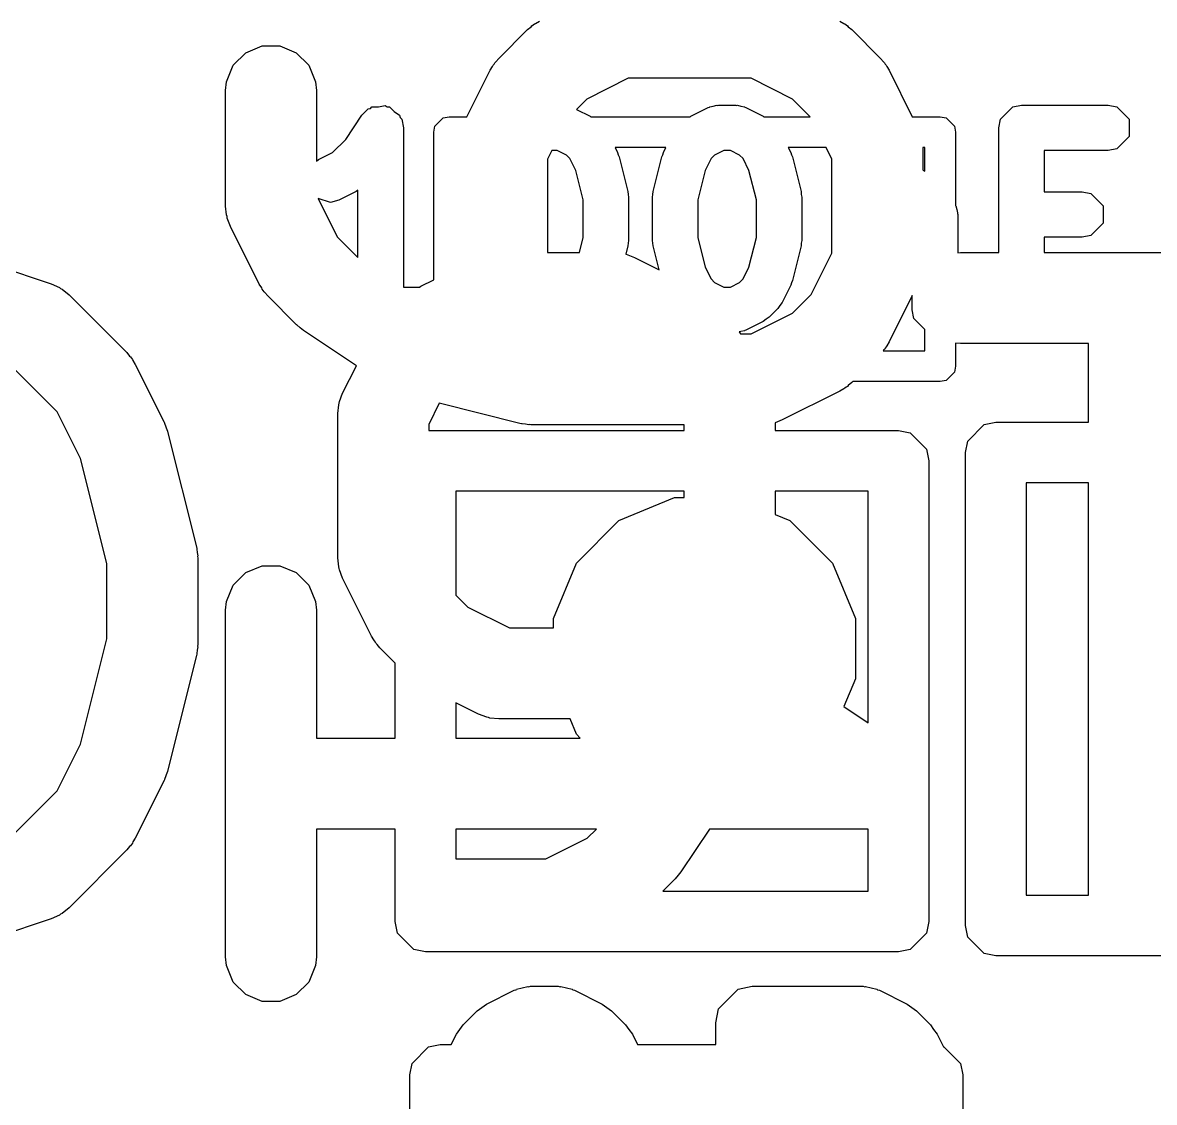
# Model space of a CAD drawing. Extents: x 95.1 to 121.9, y -82.3 to -63.1.
# Drawn here: x 104.455 to 106.322, y -72.338 to -70.557 of the extents above; entities that cross this region are included whole.
import ezdxf

# ---------------------------------------------------------------- set-up
doc = ezdxf.new("R2010")
doc.units = 0
doc.layers.add('BLACK', color=7, linetype='CONTINUOUS')

msp = doc.modelspace()

# ---------------------------------------------------------------- linework, layer by layer
at = {"layer": 'BLACK', "linetype": 'CONTINUOUS'}
for p, q in [((105.288338, -70.568872), (105.294087, -70.564153)), ((105.294087, -70.564153), (105.295387, -70.562655)), ((105.295387, -70.562655), (105.297646, -70.561233)), ((105.297646, -70.561233), (105.299703, -70.559545)), ((105.299703, -70.559545), (105.30153, -70.558787)), ((105.30153, -70.558787), (105.30783, -70.554823)), ((105.803483, -70.554823), (105.809782, -70.558787)), ((105.809782, -70.558787), (105.81161, -70.559545)), ((105.81161, -70.559545), (105.813666, -70.561233)), ((105.813666, -70.561233), (105.815926, -70.562655)), ((105.815926, -70.562655), (105.817225, -70.564153)), ((105.817225, -70.564153), (105.822975, -70.568872)), ((105.240719, -70.616491), (105.288338, -70.568872)), ((105.822975, -70.568872), (105.870594, -70.616491)), ((104.823512, -70.607164), (104.850548, -70.595965)), ((104.850548, -70.595965), (104.879812, -70.595965)), ((104.879812, -70.595965), (104.906848, -70.607164)), ((104.80282, -70.627856), (104.823512, -70.607164)), ((104.906848, -70.607164), (104.92754, -70.627856)), ((105.236, -70.62224), (105.240719, -70.616491)), ((105.870594, -70.616491), (105.875312, -70.62224)), ((104.791621, -70.654892), (104.80282, -70.627856)), ((104.92754, -70.627856), (104.938739, -70.654892)), ((105.188361, -70.7126), (105.22667, -70.635983)), ((105.22667, -70.635983), (105.230634, -70.629683)), ((105.230634, -70.629683), (105.231392, -70.627856)), ((105.231392, -70.627856), (105.23308, -70.625799)), ((105.23308, -70.625799), (105.234502, -70.62354)), ((105.234502, -70.62354), (105.236, -70.62224)), ((105.875312, -70.62224), (105.876811, -70.62354)), ((105.876811, -70.62354), (105.878232, -70.625799)), ((105.878232, -70.625799), (105.879921, -70.627856)), ((105.879921, -70.627856), (105.880678, -70.629683)), ((105.880678, -70.629683), (105.884643, -70.635983)), ((105.884643, -70.635983), (105.922952, -70.7126)), ((104.79018, -70.669524), (104.791621, -70.654892)), ((104.938739, -70.654892), (104.94018, -70.669524)), ((105.454314, -70.649286), (105.385798, -70.683544)), ((105.656999, -70.649286), (105.454314, -70.649286)), ((105.725515, -70.683544), (105.656999, -70.649286)), ((104.79018, -70.86), (104.79018, -70.669524)), ((104.94018, -70.669524), (104.94018, -70.785746)), ((105.042566, -70.69634), (105.053277, -70.694198)), ((105.053277, -70.694198), (105.05649, -70.69634)), ((105.385798, -70.683544), (105.368855, -70.700486)), ((105.588791, -70.69634), (105.59468, -70.695168)), ((105.59468, -70.695168), (105.600484, -70.693579)), ((105.600484, -70.693579), (105.6013, -70.693851)), ((105.6013, -70.693851), (105.603142, -70.693485)), ((105.603142, -70.693485), (105.631713, -70.693485)), ((105.631713, -70.693485), (105.633555, -70.693851)), ((105.633555, -70.693851), (105.634371, -70.69358)), ((105.634371, -70.69358), (105.640166, -70.695166)), ((105.640166, -70.695166), (105.646064, -70.69634)), ((105.754571, -70.7126), (105.725515, -70.683544)), ((106.088791, -70.69634), (106.103142, -70.693485)), ((106.103142, -70.693485), (106.245999, -70.693485)), ((106.245999, -70.693485), (106.26035, -70.69634)), ((104.988283, -70.749953), (105.014798, -70.710183)), ((105.014798, -70.710183), (105.025134, -70.699826)), ((105.025134, -70.699826), (105.02892, -70.699068)), ((105.02892, -70.699068), (105.031649, -70.69634)), ((105.031649, -70.69634), (105.042566, -70.69634)), ((105.05649, -70.69634), (105.060351, -70.69634)), ((105.060351, -70.69634), (105.068074, -70.704063)), ((105.068074, -70.704063), (105.077159, -70.71012)), ((105.077159, -70.71012), (105.077915, -70.713904)), ((105.077915, -70.713904), (105.080645, -70.716634)), ((105.135533, -70.72828), (105.14928, -70.714533)), ((105.14928, -70.714533), (105.159, -70.7126)), ((105.159, -70.7126), (105.188361, -70.7126)), ((105.368855, -70.700486), (105.391341, -70.71173)), ((105.391341, -70.71173), (105.392462, -70.7126)), ((105.392462, -70.7126), (105.556679, -70.7126)), ((105.556679, -70.7126), (105.5578, -70.71173)), ((105.5578, -70.71173), (105.586371, -70.697444)), ((105.586371, -70.697444), (105.588183, -70.696947)), ((105.588183, -70.696947), (105.588791, -70.69634)), ((105.646064, -70.69634), (105.646671, -70.696947)), ((105.646671, -70.696947), (105.648484, -70.697444)), ((105.648484, -70.697444), (105.677055, -70.71173)), ((105.677055, -70.71173), (105.678176, -70.7126)), ((105.678176, -70.7126), (105.754571, -70.7126)), ((105.922952, -70.7126), (105.969, -70.7126)), ((105.969, -70.7126), (105.97872, -70.714533)), ((105.97872, -70.714533), (105.992467, -70.72828)), ((106.068497, -70.716634), (106.088791, -70.69634)), ((106.26035, -70.69634), (106.280644, -70.716634)), ((105.080645, -70.716634), (105.0835, -70.730985)), ((105.0835, -70.730985), (105.0835, -70.993485)), ((105.1336, -70.738), (105.135533, -70.72828)), ((105.992467, -70.72828), (105.9944, -70.738)), ((106.065642, -70.730985), (106.068497, -70.716634)), ((106.065642, -70.93678), (106.065642, -70.730985)), ((106.280644, -70.716634), (106.280644, -70.745336)), ((104.966643, -70.771594), (104.988283, -70.749953)), ((105.1336, -70.981502), (105.1336, -70.738)), ((105.9944, -70.738), (105.9944, -70.858961)), ((106.280644, -70.745336), (106.26035, -70.76563)), ((105.328124, -70.768485), (105.321133, -70.782467)), ((105.337146, -70.768485), (105.328124, -70.768485)), ((105.352356, -70.77609), (105.337146, -70.768485)), ((105.432704, -70.7634), (105.436683, -70.771358)), ((105.516437, -70.7634), (105.432704, -70.7634)), ((105.512458, -70.771357), (105.516437, -70.7634)), ((105.611995, -70.768485), (105.596784, -70.77609)), ((105.62286, -70.768485), (105.611995, -70.768485)), ((105.63807, -70.77609), (105.62286, -70.768485)), ((105.718418, -70.7634), (105.722397, -70.771358)), ((105.780646, -70.7634), (105.718418, -70.7634)), ((105.79018, -70.782467), (105.780646, -70.7634)), ((105.940046, -70.7634), (105.94018, -70.764762)), ((105.9436, -70.7634), (105.940046, -70.7634)), ((105.94018, -70.764762), (105.94018, -70.800435)), ((105.9436, -70.802145), (105.9436, -70.7634)), ((106.245999, -70.768485), (106.140642, -70.768485)), ((106.140642, -70.768485), (106.140642, -70.836342)), ((106.26035, -70.76563), (106.245999, -70.768485)), ((104.94018, -70.785746), (104.943514, -70.783159)), ((104.943514, -70.783159), (104.966643, -70.771594)), ((105.321133, -70.782467), (105.321133, -70.93678)), ((105.358038, -70.781771), (105.352356, -70.77609)), ((105.36776, -70.801216), (105.358038, -70.781771)), ((105.436683, -70.771358), (105.437767, -70.775319)), ((105.437767, -70.775319), (105.439522, -70.779033)), ((105.439522, -70.779033), (105.453808, -70.836176)), ((105.495333, -70.836176), (105.509619, -70.779032)), ((105.509619, -70.779032), (105.511373, -70.775318)), ((105.511373, -70.775318), (105.512458, -70.771357)), ((105.591104, -70.781771), (105.581379, -70.801219)), ((105.596784, -70.77609), (105.591104, -70.781771)), ((105.643752, -70.781771), (105.63807, -70.77609)), ((105.653474, -70.801216), (105.643752, -70.781771)), ((105.722397, -70.771358), (105.723481, -70.775319)), ((105.723481, -70.775319), (105.725236, -70.779033)), ((105.725236, -70.779033), (105.739522, -70.836176)), ((105.79018, -70.937533), (105.79018, -70.782467)), ((105.379928, -70.849887), (105.36776, -70.801216)), ((105.581379, -70.801219), (105.569213, -70.849886)), ((105.665642, -70.849887), (105.653474, -70.801216)), ((105.94018, -70.800435), (105.9436, -70.802145)), ((105.005627, -70.835955), (104.977056, -70.850241)), ((105.0085, -70.833725), (105.005627, -70.835955)), ((105.0085, -70.944771), (105.0085, -70.833725)), ((105.453808, -70.836176), (105.454031, -70.840762)), ((105.454031, -70.840762), (105.454928, -70.845271)), ((105.454928, -70.845271), (105.454928, -70.9167)), ((105.494213, -70.845271), (105.495109, -70.840762)), ((105.494213, -70.9167), (105.494213, -70.845271)), ((105.495109, -70.840762), (105.495333, -70.836176)), ((105.739522, -70.836176), (105.739745, -70.840762)), ((105.739745, -70.840762), (105.740642, -70.845271)), ((105.740642, -70.845271), (105.740642, -70.9167)), ((106.140642, -70.836342), (106.203142, -70.836342)), ((106.203142, -70.836342), (106.217493, -70.839197)), ((106.217493, -70.839197), (106.237787, -70.859491)), ((104.791621, -70.874632), (104.79018, -70.86)), ((104.962943, -70.854105), (104.942714, -70.847362)), ((104.942714, -70.847362), (104.974438, -70.91081)), ((104.977056, -70.850241), (104.962943, -70.854105)), ((105.379928, -70.912083), (105.379928, -70.849887)), ((105.569213, -70.849886), (105.569213, -70.912084)), ((105.665642, -70.912083), (105.665642, -70.849887)), ((105.9944, -70.858961), (105.99493, -70.859491)), ((105.99493, -70.859491), (105.996101, -70.86538)), ((106.237787, -70.859491), (106.237787, -70.888193)), ((104.792651, -70.87712), (104.791621, -70.874632)), ((104.792843, -70.87981), (104.792651, -70.87712)), ((104.798098, -70.893542), (104.792843, -70.87981)), ((105.996101, -70.86538), (105.997691, -70.871184)), ((105.997691, -70.871184), (105.997418, -70.872)), ((105.997418, -70.872), (105.997785, -70.873842)), ((105.997785, -70.873842), (105.997785, -70.937259)), ((104.845718, -70.98878), (104.798098, -70.893542)), ((106.237787, -70.888193), (106.217493, -70.908487)), ((104.974438, -70.91081), (105.008199, -70.944571)), ((105.373753, -70.93678), (105.379928, -70.912083)), ((105.454928, -70.9167), (105.454031, -70.921208)), ((105.495109, -70.921208), (105.494213, -70.9167)), ((105.569213, -70.912084), (105.581379, -70.96075)), ((105.653474, -70.960753), (105.665642, -70.912083)), ((105.740642, -70.9167), (105.739745, -70.921208)), ((106.203142, -70.911342), (106.140642, -70.911342)), ((106.140642, -70.911342), (106.140642, -70.93678)), ((106.217493, -70.908487), (106.203142, -70.911342)), ((105.321133, -70.93678), (105.373753, -70.93678)), ((105.453808, -70.925795), (105.450407, -70.939398)), ((105.454031, -70.921208), (105.453808, -70.925795)), ((105.495333, -70.925795), (105.495109, -70.921208)), ((105.5051, -70.964865), (105.495333, -70.925795)), ((105.739522, -70.925795), (105.725236, -70.982937)), ((105.739745, -70.921208), (105.739522, -70.925795)), ((105.755922, -71.006049), (105.79018, -70.937533)), ((105.997785, -70.937259), (106.002654, -70.93678)), ((106.002654, -70.93678), (106.065642, -70.93678)), ((106.140642, -70.93678), (106.574082, -70.93678)), ((104.359705, -70.940629), (104.502562, -70.988249)), ((105.008199, -70.944571), (105.0085, -70.944771)), ((105.450407, -70.939398), (105.451035, -70.939443)), ((105.451035, -70.939443), (105.464767, -70.944698)), ((105.464767, -70.944698), (105.5051, -70.964865)), ((105.581379, -70.96075), (105.591104, -70.980199)), ((105.643751, -70.980199), (105.653474, -70.960753)), ((104.502562, -70.988249), (104.515987, -70.994243)), ((104.515987, -70.994243), (104.518023, -70.996009)), ((104.849683, -70.995078), (104.845718, -70.98878)), ((105.0835, -70.993485), (105.110115, -70.993485)), ((105.110115, -70.993485), (105.111969, -70.992318)), ((105.111969, -70.992318), (105.1336, -70.981502)), ((105.591104, -70.980199), (105.596785, -70.985881)), ((105.596785, -70.985881), (105.611994, -70.993485)), ((105.611994, -70.993485), (105.622862, -70.993485)), ((105.622862, -70.993485), (105.638069, -70.985881)), ((105.638069, -70.985881), (105.643751, -70.980199)), ((105.722397, -70.990612), (105.708112, -71.019184)), ((105.723481, -70.98665), (105.722397, -70.990612)), ((105.725236, -70.982937), (105.723481, -70.98665)), ((104.518023, -70.996009), (104.520512, -70.99704)), ((104.520512, -70.99704), (104.531877, -71.006367)), ((104.531877, -71.006367), (104.627115, -71.101605)), ((104.85044, -70.996906), (104.849683, -70.995078)), ((104.852128, -70.998963), (104.85044, -70.996906)), ((104.853551, -71.001223), (104.852128, -70.998963)), ((104.855049, -71.002522), (104.853551, -71.001223)), ((104.859767, -71.008271), (104.855049, -71.002522)), ((104.907386, -71.05589), (104.859767, -71.008271)), ((105.725515, -71.036456), (105.755922, -71.006049)), ((105.922785, -71.007733), (105.884643, -71.084017)), ((105.922785, -71.030985), (105.922785, -71.007733)), ((105.701087, -71.028931), (105.686802, -71.043217)), ((105.704426, -71.023933), (105.701087, -71.028931)), ((105.708112, -71.019184), (105.704426, -71.023933)), ((105.92564, -71.045336), (105.922785, -71.030985)), ((105.677055, -71.050241), (105.648483, -71.064526)), ((105.656999, -71.070714), (105.725515, -71.036456)), ((105.681798, -71.046559), (105.677055, -71.050241)), ((105.686802, -71.043217), (105.681798, -71.046559)), ((105.9436, -71.063296), (105.92564, -71.045336)), ((104.907426, -71.055923), (104.907386, -71.05589)), ((104.907441, -71.055945), (104.907426, -71.055923)), ((104.913282, -71.060728), (104.907441, -71.055945)), ((104.918751, -71.065217), (104.913282, -71.060728)), ((104.918773, -71.065226), (104.918751, -71.065217)), ((104.918816, -71.065261), (104.918773, -71.065226)), ((105.005893, -71.123311), (104.918816, -71.065261)), ((105.640162, -71.066803), (105.637433, -71.06755)), ((105.637433, -71.06755), (105.639424, -71.070714)), ((105.646064, -71.06563), (105.640162, -71.066803)), ((105.646672, -71.065021), (105.646064, -71.06563)), ((105.648483, -71.064526), (105.646672, -71.065021)), ((105.9436, -71.0986), (105.9436, -71.063296)), ((105.639424, -71.070714), (105.656999, -71.070714)), ((105.884643, -71.084017), (105.880678, -71.090316)), ((106.002654, -71.08678), (105.9944, -71.085967)), ((105.9944, -71.085967), (105.9944, -71.124)), ((106.213368, -71.08678), (106.002654, -71.08678)), ((106.213368, -71.2166), (106.213368, -71.08678)), ((104.627115, -71.101605), (104.631835, -71.107355)), ((105.875312, -71.097759), (105.874622, -71.0986)), ((105.874622, -71.0986), (105.9436, -71.0986)), ((105.876811, -71.09646), (105.875312, -71.097759)), ((105.878232, -71.0942), (105.876811, -71.09646)), ((105.879921, -71.092144), (105.878232, -71.0942)), ((105.880678, -71.090316), (105.879921, -71.092144)), ((104.512443, -71.199065), (104.438329, -71.124951)), ((104.631835, -71.107355), (104.633332, -71.108654)), ((104.633332, -71.108654), (104.634751, -71.110908)), ((104.634751, -71.110908), (104.636443, -71.11297)), ((104.636443, -71.11297), (104.637201, -71.114802)), ((104.637201, -71.114802), (104.641164, -71.121097)), ((104.641164, -71.121097), (104.688783, -71.216335)), ((104.983191, -71.168716), (105.005893, -71.123311)), ((105.9944, -71.124), (105.992467, -71.13372)), ((105.992467, -71.13372), (105.97872, -71.147467)), ((105.809782, -71.161212), (105.803483, -71.165177)), ((105.81161, -71.160455), (105.809782, -71.161212)), ((105.813666, -71.158766), (105.81161, -71.160455)), ((105.815926, -71.157345), (105.813666, -71.158766)), ((105.817225, -71.155846), (105.815926, -71.157345)), ((105.822975, -71.151128), (105.817225, -71.155846)), ((105.824703, -71.1494), (105.822975, -71.151128)), ((105.969, -71.1494), (105.824703, -71.1494)), ((105.97872, -71.147467), (105.969, -71.1494)), ((104.977936, -71.182448), (104.983191, -71.168716)), ((105.803483, -71.165177), (105.708245, -71.212796)), ((104.550936, -71.276052), (104.512443, -71.199065)), ((104.975273, -71.202257), (104.976714, -71.187625)), ((104.976714, -71.187625), (104.977745, -71.185135)), ((104.977745, -71.185135), (104.977936, -71.182448)), ((105.142632, -71.185242), (105.125273, -71.219962)), ((105.275562, -71.218475), (105.142632, -71.185242)), ((104.688783, -71.216335), (104.689192, -71.217404)), ((104.689192, -71.217404), (104.689515, -71.21784)), ((104.689515, -71.21784), (104.691707, -71.223976)), ((104.975273, -71.440352), (104.975273, -71.202257)), ((105.278098, -71.21885), (105.275562, -71.218475)), ((105.708245, -71.212796), (105.696701, -71.217213)), ((105.696701, -71.217213), (105.696701, -71.23)), ((106.041616, -71.220406), (106.06075, -71.2166)), ((106.06075, -71.2166), (106.213368, -71.2166)), ((104.691707, -71.223976), (104.694038, -71.230066)), ((104.694038, -71.230066), (104.694076, -71.230606)), ((104.694076, -71.230606), (104.694462, -71.231686)), ((104.694462, -71.231686), (104.742081, -71.422162)), ((105.125273, -71.219962), (105.125273, -71.23)), ((105.125273, -71.23), (105.546701, -71.23)), ((105.27912, -71.219273), (105.278098, -71.21885)), ((105.284632, -71.219815), (105.27912, -71.219273)), ((105.290106, -71.220625), (105.284632, -71.219815)), ((105.291198, -71.220462), (105.290106, -71.220625)), ((105.293752, -71.220714), (105.291198, -71.220462)), ((105.546701, -71.220714), (105.293752, -71.220714)), ((105.546701, -71.23), (105.546701, -71.220714)), ((105.696701, -71.23), (105.9, -71.23)), ((105.9, -71.23), (105.919134, -71.233806)), ((105.919134, -71.233806), (105.946194, -71.260866)), ((106.014556, -71.247466), (106.041616, -71.220406)), ((106.01075, -71.2666), (106.014556, -71.247466)), ((105.946194, -71.260866), (105.95, -71.28)), ((106.01075, -72.0466), (106.01075, -71.2666)), ((104.59432, -71.449586), (104.550936, -71.276052)), ((105.95, -71.28), (105.95, -72.04)), ((105.17, -71.33), (105.17, -71.501632)), ((105.546701, -71.33), (105.17, -71.33)), ((105.546701, -71.340881), (105.546701, -71.33)), ((105.696701, -71.33), (105.696701, -71.368694)), ((105.85, -71.33), (105.696701, -71.33)), ((105.85, -71.712121), (105.85, -71.33)), ((106.11075, -71.3166), (106.11075, -71.9966)), ((106.213368, -71.3166), (106.11075, -71.3166)), ((106.213368, -71.9966), (106.213368, -71.3166)), ((105.438885, -71.378807), (105.530447, -71.340881)), ((105.530447, -71.340881), (105.546701, -71.340881)), ((105.368807, -71.448885), (105.438885, -71.378807)), ((105.696701, -71.368694), (105.721115, -71.378807)), ((105.721115, -71.378807), (105.791193, -71.448885)), ((104.742081, -71.422162), (104.742456, -71.424698)), ((104.742456, -71.424698), (104.742879, -71.42572)), ((104.742879, -71.42572), (104.743421, -71.431232)), ((104.743421, -71.431232), (104.744231, -71.436706)), ((104.744231, -71.436706), (104.744068, -71.437798)), ((104.744068, -71.437798), (104.74432, -71.440352)), ((104.74432, -71.440352), (104.74432, -71.583209)), ((104.976714, -71.454984), (104.975273, -71.440352)), ((104.59432, -71.573975), (104.59432, -71.449586)), ((104.823512, -71.464307), (104.850548, -71.453108)), ((104.850548, -71.453108), (104.879812, -71.453108)), ((104.879812, -71.453108), (104.906848, -71.464307)), ((104.977745, -71.457473), (104.976714, -71.454984)), ((104.977936, -71.460161), (104.977745, -71.457473)), ((104.983191, -71.473893), (104.977936, -71.460161)), ((105.330881, -71.540447), (105.368807, -71.448885)), ((105.791193, -71.448885), (105.829119, -71.540447)), ((104.80282, -71.484999), (104.823512, -71.464307)), ((104.906848, -71.464307), (104.92754, -71.484999)), ((105.03081, -71.569131), (104.983191, -71.473893)), ((104.791621, -71.512035), (104.80282, -71.484999)), ((104.92754, -71.484999), (104.938739, -71.512035)), ((104.79018, -71.526667), (104.791621, -71.512035)), ((104.938739, -71.512035), (104.94018, -71.526667)), ((105.17, -71.501632), (105.189938, -71.52157)), ((104.79018, -72.098095), (104.79018, -71.526667)), ((104.94018, -71.526667), (104.94018, -71.737381)), ((105.189938, -71.52157), (105.258454, -71.555828)), ((105.330881, -71.555828), (105.330881, -71.540447)), ((105.829119, -71.540447), (105.829119, -71.639553)), ((105.034774, -71.57543), (105.03081, -71.569131)), ((105.258454, -71.555828), (105.330881, -71.555828)), ((104.550936, -71.747509), (104.59432, -71.573975)), ((104.744231, -71.586855), (104.743421, -71.592328)), ((104.74432, -71.583209), (104.744068, -71.585762)), ((104.744068, -71.585762), (104.744231, -71.586855)), ((105.035532, -71.577258), (105.034774, -71.57543)), ((105.03722, -71.579314), (105.035532, -71.577258)), ((105.038642, -71.581574), (105.03722, -71.579314)), ((105.04014, -71.582873), (105.038642, -71.581574)), ((105.044859, -71.588623), (105.04014, -71.582873)), ((105.07, -71.613764), (105.044859, -71.588623)), ((104.742081, -71.601399), (104.694462, -71.791875)), ((104.742456, -71.598862), (104.742081, -71.601399)), ((104.742879, -71.597841), (104.742456, -71.598862)), ((104.743421, -71.592328), (104.742879, -71.597841)), ((105.07, -71.737381), (105.07, -71.613764)), ((105.829119, -71.639553), (105.810082, -71.68551)), ((105.207208, -71.69791), (105.17, -71.679306)), ((105.17, -71.679306), (105.17, -71.737381)), ((105.810082, -71.68551), (105.85, -71.712121)), ((105.220939, -71.703165), (105.207208, -71.69791)), ((105.223628, -71.703356), (105.220939, -71.703165)), ((105.226117, -71.704387), (105.223628, -71.703356)), ((105.240749, -71.705828), (105.226117, -71.704387)), ((105.358333, -71.705828), (105.240749, -71.705828)), ((105.368807, -71.731115), (105.358333, -71.705828)), ((104.94018, -71.737381), (105.07, -71.737381)), ((105.17, -71.737381), (105.375073, -71.737381)), ((105.375073, -71.737381), (105.368807, -71.731115)), ((104.512443, -71.824496), (104.550936, -71.747509)), ((104.694038, -71.793495), (104.691707, -71.799584)), ((104.694076, -71.792954), (104.694038, -71.793495)), ((104.694462, -71.791875), (104.694076, -71.792954)), ((104.688783, -71.807226), (104.641164, -71.902464)), ((104.689192, -71.806156), (104.688783, -71.807226)), ((104.689515, -71.805721), (104.689192, -71.806156)), ((104.691707, -71.799584), (104.689515, -71.805721)), ((104.43833, -71.898608), (104.512443, -71.824496)), ((105.07, -71.887381), (104.94018, -71.887381)), ((104.94018, -71.887381), (104.94018, -72.098095)), ((105.07, -72.04), (105.07, -71.887381)), ((105.17, -71.887381), (105.17, -71.93678)), ((105.401939, -71.887381), (105.17, -71.887381)), ((105.386798, -71.902522), (105.401939, -71.887381)), ((105.588424, -71.887381), (105.541248, -71.958145)), ((105.85, -71.887381), (105.588424, -71.887381)), ((105.85, -71.99), (105.85, -71.887381)), ((104.637201, -71.908758), (104.636443, -71.910591)), ((104.641164, -71.902464), (104.637201, -71.908758)), ((105.318282, -71.93678), (105.386798, -71.902522)), ((104.627115, -71.921956), (104.531877, -72.017194)), ((104.631835, -71.916205), (104.627115, -71.921956)), ((104.633332, -71.914907), (104.631835, -71.916205)), ((104.634751, -71.912652), (104.633332, -71.914907)), ((104.636443, -71.910591), (104.634751, -71.912652)), ((105.17, -71.93678), (105.318282, -71.93678)), ((105.536715, -71.963678), (105.531932, -71.96952)), ((105.541204, -71.95821), (105.536715, -71.963678)), ((105.541213, -71.958187), (105.541204, -71.95821)), ((105.541248, -71.958145), (105.541213, -71.958187)), ((105.531877, -71.969575), (105.511452, -71.99)), ((105.53191, -71.969534), (105.531877, -71.969575)), ((105.531932, -71.96952), (105.53191, -71.969534)), ((105.511452, -71.99), (105.85, -71.99)), ((106.11075, -71.9966), (106.213368, -71.9966)), ((104.531877, -72.017194), (104.520512, -72.026521)), ((104.502561, -72.035312), (104.359704, -72.082931)), ((104.515986, -72.029318), (104.502561, -72.035312)), ((104.518021, -72.027552), (104.515986, -72.029318)), ((104.520512, -72.026521), (104.518021, -72.027552)), ((105.073806, -72.059134), (105.07, -72.04)), ((105.95, -72.04), (105.946194, -72.059134)), ((106.014556, -72.065734), (106.01075, -72.0466)), ((105.100866, -72.086194), (105.073806, -72.059134)), ((105.946194, -72.059134), (105.919134, -72.086194)), ((106.041616, -72.092794), (106.014556, -72.065734)), ((105.12, -72.09), (105.100866, -72.086194)), ((105.9, -72.09), (105.12, -72.09)), ((105.919134, -72.086194), (105.9, -72.09)), ((106.06075, -72.0966), (106.041616, -72.092794)), ((104.791621, -72.112727), (104.79018, -72.098095)), ((104.80282, -72.139763), (104.791621, -72.112727)), ((104.938739, -72.112727), (104.92754, -72.139763)), ((104.94018, -72.098095), (104.938739, -72.112727)), ((106.820532, -72.0966), (106.06075, -72.0966)), ((104.823512, -72.160455), (104.80282, -72.139763)), ((104.92754, -72.139763), (104.906848, -72.160455)), ((105.269208, -72.152357), (105.270182, -72.151384)), ((105.270182, -72.151384), (105.279614, -72.149507)), ((105.279614, -72.149507), (105.28889, -72.146968)), ((105.28889, -72.146968), (105.290195, -72.147403)), ((105.290195, -72.147403), (105.293143, -72.146817)), ((105.293143, -72.146817), (105.338857, -72.146817)), ((105.338857, -72.146817), (105.341804, -72.147403)), ((105.341804, -72.147403), (105.34311, -72.146968)), ((105.34311, -72.146968), (105.352385, -72.149507)), ((105.352385, -72.149507), (105.361818, -72.151384)), ((105.361818, -72.151384), (105.362791, -72.152357)), ((105.603424, -72.183856), (105.635896, -72.151384)), ((105.635896, -72.151384), (105.658857, -72.146817)), ((105.658857, -72.146817), (105.841714, -72.146817)), ((105.841714, -72.146817), (105.844661, -72.147403)), ((105.844661, -72.147403), (105.845967, -72.146968)), ((105.845967, -72.146968), (105.85524, -72.149507)), ((105.85524, -72.149507), (105.864675, -72.151384)), ((105.864675, -72.151384), (105.865648, -72.152357)), ((104.850548, -72.171654), (104.823512, -72.160455)), ((104.906848, -72.160455), (104.879812, -72.171654)), ((105.220596, -72.176008), (105.26631, -72.153151)), ((105.26631, -72.153151), (105.269208, -72.152357)), ((105.362791, -72.152357), (105.36569, -72.153151)), ((105.36569, -72.153151), (105.411404, -72.176008)), ((105.865648, -72.152357), (105.868546, -72.153151)), ((105.868546, -72.153151), (105.914262, -72.176008)), ((104.879812, -72.171654), (104.850548, -72.171654)), ((105.182146, -72.210104), (105.205003, -72.187247)), ((105.205003, -72.187247), (105.212997, -72.181905)), ((105.212997, -72.181905), (105.220596, -72.176008)), ((105.411404, -72.176008), (105.419009, -72.18191)), ((105.419009, -72.18191), (105.426996, -72.187247)), ((105.426996, -72.187247), (105.449854, -72.210103)), ((105.598857, -72.206817), (105.603424, -72.183856)), ((105.914262, -72.176008), (105.921867, -72.18191)), ((105.921867, -72.18191), (105.929855, -72.187248)), ((105.929855, -72.187248), (105.952713, -72.210105)), ((105.598857, -72.243), (105.598857, -72.206817)), ((105.162254, -72.243), (105.170905, -72.225698)), ((105.170905, -72.225698), (105.176809, -72.21809)), ((105.176809, -72.21809), (105.182146, -72.210104)), ((105.449854, -72.210103), (105.455197, -72.218099)), ((105.455197, -72.218099), (105.461095, -72.225698)), ((105.461095, -72.225698), (105.469746, -72.243)), ((105.952713, -72.210105), (105.958056, -72.218101)), ((105.958056, -72.218101), (105.963952, -72.225698)), ((105.963952, -72.225698), (105.974436, -72.246667)), ((105.124866, -72.246806), (105.144, -72.243)), ((105.144, -72.243), (105.162254, -72.243)), ((105.469746, -72.243), (105.598857, -72.243)), ((105.097806, -72.273866), (105.124866, -72.246806)), ((105.974436, -72.246667), (105.975134, -72.246806)), ((105.975134, -72.246806), (106.002194, -72.273866)), ((105.094, -72.293), (105.097806, -72.273866)), ((106.002194, -72.273866), (106.006, -72.293)), ((105.094, -72.404048), (105.094, -72.293)), ((106.006, -72.293), (106.006, -72.663))]:
    msp.add_line(p, q, dxfattribs=at)

doc.saveas('drawing.dxf')
